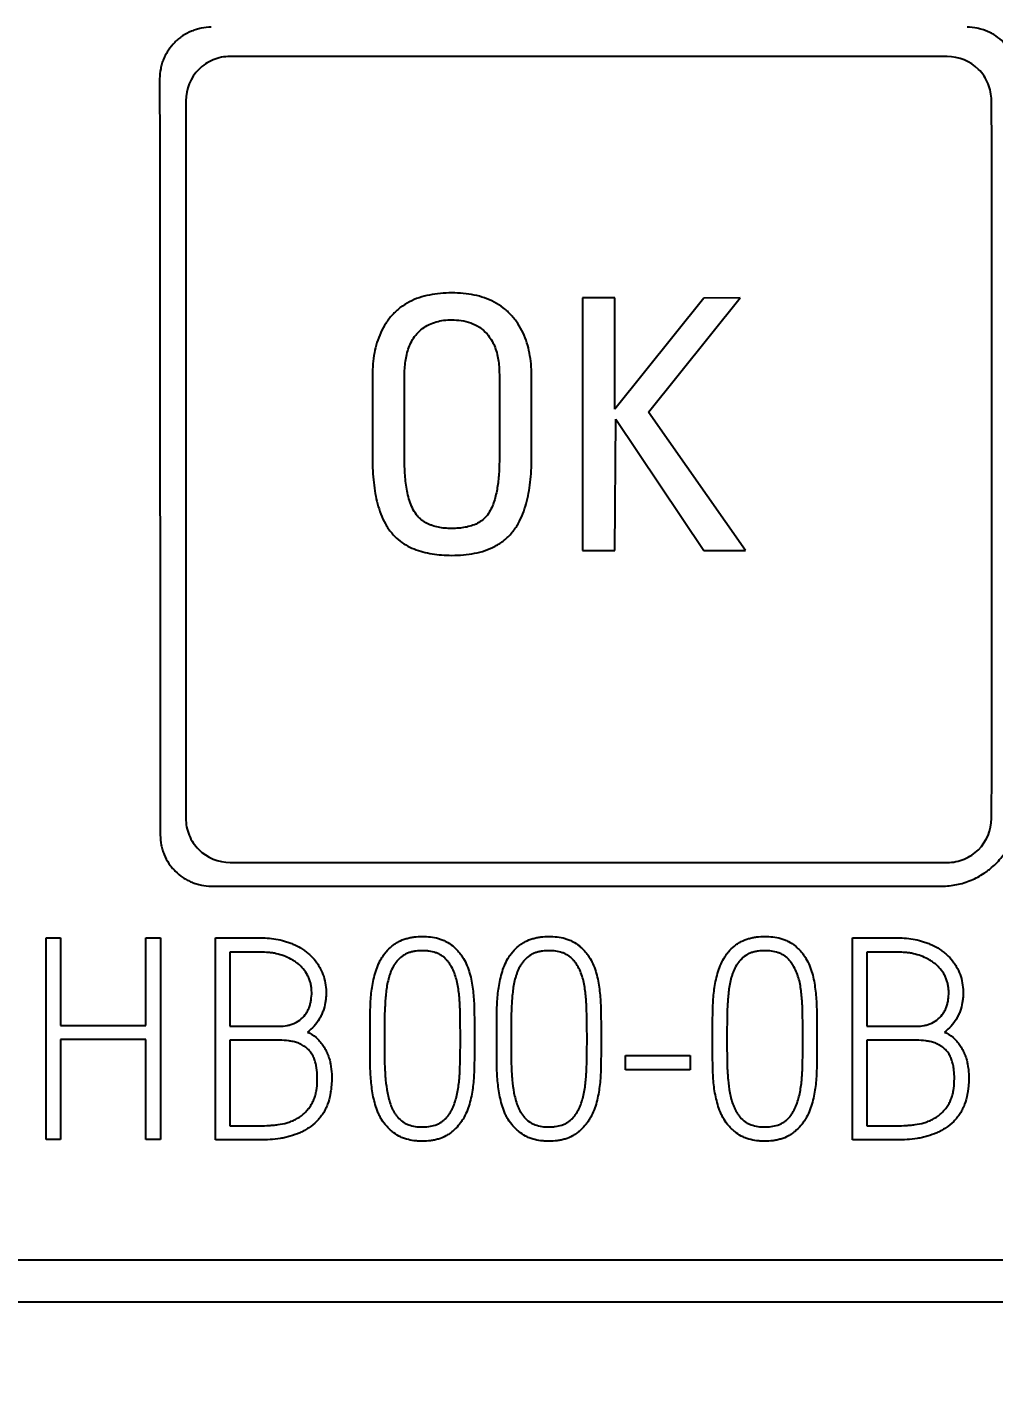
# Model space of a CAD drawing. Extents: x 0 to 420, y 0 to 297.
# Drawn here: x 152.61 to 160.26, y 168.32 to 179.07 of the extents above; entities that cross this region are included whole.
import ezdxf

# ---------------------------------------------------------------- set-up
doc = ezdxf.new("R2010")
doc.units = 0
doc.header["$LTSCALE"] = 23.1
for name, color, linetype in [('10000_FRONT', 7, 'CONTINUOUS'), ('10100_DIM_FRONT', 7, 'CONTINUOUS'), ('10500_FRONT_LABELING', 7, 'CONTINUOUS')]:
    doc.layers.add(name, color=color, linetype=linetype)
doc.styles.get("Standard").update_dxf_attribs({"font": 'txt', "width": 0.8})
doc.dimstyles.new('DIMSTYLE_1', dxfattribs={"dimtxt": 3.5, "dimasz": 3.5, "dimexe": 0.18, "dimexo": 0.0625, "dimgap": 0.09, "dimtad": 1, "dimtxsty": 'STANDARD', "dimcen": 0.09, "dimazin": 3, "dimtp": 0.05, "dimtm": 0.05, "dimtfac": 1, "dimtofl": 0, "dimtmove": 0, "dimatfit": 3, "dimtolj": 1})

# ---------------------------------------------------------------- blocks, each defined once
blk = doc.blocks.new('*D0')
at = {"layer": '10100_DIM_FRONT', "linetype": 'CONTINUOUS'}
for p, q in [((92.606992, 191.467691), (92.606992, 134.051649)), ((164.106992, 151.955098), (164.106992, 134.051649)), ((92.606992, 136.051649), (128.356992, 136.051649)), ((164.106992, 136.051649), (128.356992, 136.051649))]:
    blk.add_line(p, q, dxfattribs=at)
for points in [[(96.106992, 136.551649), (92.606992, 136.051649), (96.106992, 135.551649)], [(160.606992, 135.551649), (164.106992, 136.051649), (160.606992, 136.551649)]]:
    blk.add_solid(points, dxfattribs=at)
at = {"layer": '10100_DIM_FRONT', "linetype": 'CONTINUOUS', "width": 0.660714}
blk.add_text('71,5', height=3.5, dxfattribs=at).set_placement((124.913176, 136.926649))

msp = doc.modelspace()

# ---------------------------------------------------------------- linework, layer by layer
at = {"layer": '10000_FRONT', "color": 7, "linetype": 'CONTINUOUS'}
for p, q in [((159.89, 178.836), (154.215, 178.836)), ((160.242, 178.101), (160.24, 178.488)), ((160.24, 172.81), (160.242, 173.195)), ((154.215, 172.462), (159.89, 172.462)), ((154.067, 172.275), (159.847, 172.275)), ((134.907, 169.321), (164.107, 169.321)), ((99.307, 168.988), (164.107, 168.988))]:
    msp.add_line(p, q, dxfattribs=at)
for points, knots in [([(154.067, 179.068), (154.04, 179.068), (154.013, 179.065), (153.974, 179.057), (153.961, 179.054), (153.936, 179.046), (153.923, 179.041), (153.886, 179.026), (153.862, 179.013), (153.829, 178.991), (153.818, 178.983), (153.797, 178.966), (153.787, 178.957), (153.759, 178.929), (153.742, 178.908), (153.72, 178.875), (153.713, 178.863), (153.7, 178.84), (153.695, 178.828), (153.684, 178.803), (153.68, 178.791), (153.672, 178.765), (153.669, 178.752), (153.661, 178.712), (153.658, 178.686), (153.658, 178.659)], [0, 0, 0, 0, 0.125, 0.125, 0.1875, 0.1875, 0.25, 0.25, 0.375, 0.375, 0.4375, 0.4375, 0.5, 0.5, 0.625, 0.625, 0.6875, 0.6875, 0.75, 0.75, 0.8125, 0.8125, 0.875, 0.875, 1, 1, 1, 1]), ([(160.456, 178.659), (160.456, 178.686), (160.453, 178.712), (160.445, 178.751), (160.442, 178.764), (160.434, 178.79), (160.429, 178.803), (160.414, 178.84), (160.402, 178.863), (160.379, 178.897), (160.372, 178.908), (160.355, 178.928), (160.346, 178.938), (160.317, 178.967), (160.297, 178.984), (160.263, 179.006), (160.252, 179.013), (160.228, 179.026), (160.216, 179.031), (160.191, 179.041), (160.179, 179.046), (160.153, 179.054), (160.14, 179.057), (160.101, 179.065), (160.074, 179.068), (160.047, 179.068)], [0, 0, 0, 0, 0.125, 0.125, 0.1875, 0.1875, 0.25, 0.25, 0.375, 0.375, 0.4375, 0.4375, 0.5, 0.5, 0.625, 0.625, 0.6875, 0.6875, 0.75, 0.75, 0.8125, 0.8125, 0.875, 0.875, 1, 1, 1, 1]), ([(154.215, 178.836), (154.169, 178.836), (154.123, 178.827), (154.039, 178.792), (154, 178.766), (153.903, 178.669), (153.865, 178.578), (153.865, 178.486)], [0, 0, 0, 0, 0.25, 0.25, 0.5, 0.5, 1, 1, 1, 1]), ([(160.24, 178.488), (160.24, 178.534), (160.231, 178.579), (160.196, 178.663), (160.17, 178.702), (160.073, 178.798), (159.982, 178.836), (159.89, 178.836)], [0, 0, 0, 0, 0.25, 0.25, 0.5, 0.5, 1, 1, 1, 1]), ([(153.865, 172.812), (153.865, 172.766), (153.874, 172.72), (153.909, 172.635), (153.935, 172.597), (154.032, 172.5), (154.123, 172.462), (154.215, 172.462)], [0, 0, 0, 0, 0.25, 0.25, 0.5, 0.5, 1, 1, 1, 1]), ([(159.847, 172.275), (159.887, 172.275), (159.926, 172.279), (159.984, 172.291), (160.003, 172.295), (160.041, 172.307), (160.06, 172.314), (160.115, 172.336), (160.149, 172.355), (160.19, 172.382), (160.199, 172.388), (160.214, 172.4), (160.222, 172.406), (160.245, 172.425), (160.26, 172.438), (160.302, 172.48), (160.327, 172.51), (160.354, 172.551), (160.36, 172.56), (160.37, 172.577), (160.385, 172.603), (160.397, 172.629), (160.412, 172.665), (160.419, 172.684), (160.428, 172.712), (160.43, 172.722), (160.435, 172.741), (160.437, 172.751), (160.447, 172.799), (160.451, 172.839), (160.451, 172.879)], [0, 0, 0, 0, 0.125, 0.125, 0.1875, 0.1875, 0.25, 0.25, 0.375, 0.375, 0.40625, 0.40625, 0.4375, 0.4375, 0.5, 0.5, 0.625, 0.625, 0.65625, 0.65625, 0.6875, 0.75, 0.75, 0.8125, 0.8125, 0.84375, 0.84375, 0.875, 0.875, 1, 1, 1, 1]), ([(159.89, 172.462), (159.936, 172.462), (159.982, 172.471), (160.066, 172.506), (160.105, 172.531), (160.202, 172.628), (160.24, 172.718), (160.24, 172.81)], [0, 0, 0, 0, 0.25, 0.25, 0.5, 0.5, 1, 1, 1, 1]), ([(153.663, 172.679), (153.663, 172.652), (153.666, 172.626), (153.674, 172.587), (153.677, 172.574), (153.685, 172.549), (153.689, 172.537), (153.704, 172.5), (153.717, 172.477), (153.738, 172.444), (153.746, 172.433), (153.763, 172.413), (153.772, 172.403), (153.8, 172.375), (153.82, 172.358), (153.853, 172.336), (153.865, 172.329), (153.888, 172.317), (153.9, 172.311), (153.924, 172.301), (153.937, 172.296), (153.962, 172.289), (153.975, 172.286), (154.014, 172.278), (154.04, 172.275), (154.067, 172.275)], [0, 0, 0, 0, 0.125, 0.125, 0.1875, 0.1875, 0.25, 0.25, 0.375, 0.375, 0.4375, 0.4375, 0.5, 0.5, 0.625, 0.625, 0.6875, 0.6875, 0.75, 0.75, 0.8125, 0.8125, 0.875, 0.875, 1, 1, 1, 1])]:
    msp.add_open_spline(points, degree=3, knots=knots, dxfattribs=at)
for points in [[(153.658, 178.659), (153.66, 176.665), (153.661, 174.671), (153.663, 172.679)], [(153.865, 178.486), (153.865, 176.594), (153.865, 174.703), (153.865, 172.812)], [(160.242, 173.195), (160.242, 174.83), (160.243, 176.465), (160.242, 178.101)]]:
    msp.add_open_spline(points, degree=3, dxfattribs=at)
at = {"layer": '10500_FRONT_LABELING', "color": 7, "linetype": 'CONTINUOUS'}
for p, q in [((157.005, 176.927), (157.005, 174.93)), ((157.259, 176.927), (157.005, 176.927)), ((157.259, 176.046), (157.259, 176.927)), ((157.964, 176.925), (157.259, 176.046)), ((157.527, 176.024), (158.252, 176.927)), ((158.252, 176.927), (157.964, 176.925)), ((155.342, 176.314), (155.342, 175.659)), ((155.596, 175.648), (155.596, 176.322)), ((156.346, 176.322), (156.346, 175.648)), ((156.601, 175.659), (156.601, 176.314)), ((158.294, 174.93), (157.527, 176.024)), ((157.259, 174.93), (157.267, 175.969)), ((157.267, 175.969), (157.964, 174.93)), ((157.005, 174.93), (157.259, 174.93)), ((157.964, 174.93), (158.294, 174.93)), ((152.761, 170.271), (152.761, 171.866)), ((152.761, 171.866), (152.873, 171.866)), ((152.873, 171.866), (152.873, 171.174)), ((153.55, 171.174), (153.55, 171.866)), ((153.55, 171.866), (153.664, 171.866)), ((153.664, 171.866), (153.664, 170.271)), ((154.099, 170.269), (154.099, 171.866)), ((154.099, 171.866), (154.458, 171.866)), ((159.14, 170.269), (159.14, 171.866)), ((159.14, 171.866), (159.498, 171.866)), ((154.213, 171.753), (154.213, 171.167)), ((154.458, 171.753), (154.213, 171.753)), ((159.254, 171.753), (159.254, 171.167)), ((159.498, 171.753), (159.254, 171.753)), ((152.873, 171.174), (153.55, 171.174)), ((154.213, 171.167), (154.605, 171.167)), ((155.323, 171.054), (155.323, 171.079)), ((155.437, 171.079), (155.437, 171.054)), ((156.038, 171.054), (156.038, 171.079)), ((156.15, 171.079), (156.15, 171.054)), ((156.325, 171.054), (156.325, 171.079)), ((156.439, 171.079), (156.439, 171.054)), ((157.04, 171.054), (157.04, 171.079)), ((157.152, 171.079), (157.152, 171.054)), ((158.032, 171.054), (158.032, 171.079)), ((158.147, 171.079), (158.147, 171.054)), ((158.747, 171.054), (158.747, 171.079)), ((158.859, 171.079), (158.859, 171.054)), ((159.254, 171.167), (159.646, 171.167)), ((152.873, 171.061), (152.873, 170.271)), ((153.55, 171.061), (152.873, 171.061)), ((153.55, 170.271), (153.55, 171.061)), ((154.213, 171.056), (154.213, 170.38)), ((154.605, 171.056), (154.213, 171.056)), ((159.254, 171.056), (159.254, 170.38)), ((159.646, 171.056), (159.254, 171.056)), ((157.344, 170.823), (157.344, 170.937)), ((157.344, 170.937), (157.855, 170.937)), ((157.855, 170.937), (157.855, 170.823)), ((157.855, 170.823), (157.344, 170.823)), ((154.213, 170.38), (154.451, 170.38)), ((159.254, 170.38), (159.492, 170.38)), ((152.873, 170.271), (152.761, 170.271)), ((153.664, 170.271), (153.55, 170.271)), ((154.451, 170.269), (154.099, 170.269)), ((159.492, 170.269), (159.14, 170.269))]:
    msp.add_line(p, q, dxfattribs=at)
for points, knots in [([(155.97, 176.966), (155.939, 176.966), (155.878, 176.963), (155.793, 176.951), (155.711, 176.93), (155.633, 176.897), (155.561, 176.852), (155.519, 176.813), (155.5, 176.792)], [0, 0, 0, 0, 0.166667, 0.333334, 0.5, 0.666667, 0.833333, 1, 1, 1, 1]), ([(156.439, 176.791), (156.42, 176.812), (156.379, 176.85), (156.307, 176.896), (156.229, 176.929), (156.147, 176.951), (156.061, 176.963), (156.001, 176.966), (155.97, 176.966)], [0, 0, 0, 0, 0.166667, 0.333333, 0.5, 0.666667, 0.833334, 1, 1, 1, 1]), ([(155.691, 175.212), (155.678, 175.229), (155.656, 175.265), (155.634, 175.324), (155.619, 175.384), (155.608, 175.446), (155.601, 175.508), (155.597, 175.574), (155.596, 175.623), (155.596, 175.648)], [0, 0, 0, 0, 0.142857, 0.285715, 0.428572, 0.571429, 0.714286, 0.857143, 1, 1, 1, 1]), ([(155.97, 175.104), (155.951, 175.104), (155.915, 175.105), (155.863, 175.112), (155.823, 175.123), (155.791, 175.135), (155.769, 175.145), (155.746, 175.159), (155.726, 175.174), (155.707, 175.192), (155.696, 175.205), (155.691, 175.212)], [0, 0, 0, 0, 0.166667, 0.333333, 0.5, 0.583334, 0.666667, 0.75, 0.833334, 0.916667, 1, 1, 1, 1]), ([(154.458, 171.866), (154.504, 171.866), (154.55, 171.863), (154.618, 171.849), (154.64, 171.843), (154.674, 171.832), (154.685, 171.828), (154.706, 171.82), (154.717, 171.815), (154.749, 171.8), (154.779, 171.784), (154.808, 171.764), (154.826, 171.749), (154.835, 171.742), (154.861, 171.719), (154.877, 171.702), (154.898, 171.674), (154.905, 171.665), (154.918, 171.645), (154.924, 171.635), (154.94, 171.604), (154.949, 171.583), (154.963, 171.539), (154.968, 171.516), (154.974, 171.469), (154.976, 171.446), (154.975, 171.411), (154.974, 171.4), (154.972, 171.376), (154.971, 171.365), (154.965, 171.331), (154.959, 171.308), (154.947, 171.276), (154.943, 171.265), (154.933, 171.244), (154.927, 171.233), (154.909, 171.204), (154.895, 171.185), (154.864, 171.151), (154.846, 171.135), (154.827, 171.121)], [0, 0, 0, 0, 0.125, 0.125, 0.1875, 0.1875, 0.21875, 0.21875, 0.25, 0.25, 0.3125, 0.34375, 0.34375, 0.375, 0.375, 0.4375, 0.4375, 0.46875, 0.46875, 0.5, 0.5, 0.5625, 0.5625, 0.625, 0.625, 0.6875, 0.6875, 0.71875, 0.71875, 0.75, 0.75, 0.8125, 0.8125, 0.84375, 0.84375, 0.875, 0.875, 0.9375, 0.9375, 1, 1, 1, 1]), ([(155.323, 171.079), (155.323, 171.121), (155.323, 171.163), (155.324, 171.248), (155.324, 171.29), (155.328, 171.375), (155.331, 171.417), (155.34, 171.48), (155.343, 171.501), (155.352, 171.542), (155.357, 171.563), (155.369, 171.605), (155.376, 171.625), (155.392, 171.665), (155.401, 171.684), (155.418, 171.712), (155.424, 171.721), (155.436, 171.739), (155.443, 171.747), (155.464, 171.772), (155.479, 171.787), (155.504, 171.807), (155.513, 171.814), (155.531, 171.826), (155.54, 171.831), (155.568, 171.846), (155.588, 171.854), (155.619, 171.863), (155.63, 171.866), (155.651, 171.87), (155.662, 171.872), (155.693, 171.876), (155.715, 171.878), (155.758, 171.878), (155.78, 171.876), (155.822, 171.871), (155.843, 171.867), (155.874, 171.858), (155.884, 171.854), (155.904, 171.846), (155.914, 171.842), (155.943, 171.827), (155.961, 171.815), (155.986, 171.795), (155.994, 171.787), (156.01, 171.772), (156.017, 171.765), (156.031, 171.748), (156.037, 171.74), (156.05, 171.722), (156.056, 171.713), (156.073, 171.685), (156.082, 171.666), (156.098, 171.627), (156.105, 171.606), (156.117, 171.565), (156.122, 171.544), (156.13, 171.502), (156.133, 171.481), (156.141, 171.418), (156.145, 171.376), (156.148, 171.291), (156.148, 171.249), (156.149, 171.164), (156.15, 171.121), (156.15, 171.079)], [0, 0, 0, 0, 0.0625, 0.0625, 0.125, 0.125, 0.1875, 0.1875, 0.21875, 0.21875, 0.25, 0.25, 0.28125, 0.28125, 0.3125, 0.3125, 0.328125, 0.328125, 0.34375, 0.34375, 0.375, 0.375, 0.390625, 0.390625, 0.40625, 0.40625, 0.4375, 0.4375, 0.453125, 0.453125, 0.46875, 0.46875, 0.5, 0.5, 0.53125, 0.53125, 0.5625, 0.5625, 0.578125, 0.578125, 0.59375, 0.59375, 0.625, 0.625, 0.640625, 0.640625, 0.65625, 0.65625, 0.671875, 0.671875, 0.6875, 0.6875, 0.71875, 0.71875, 0.75, 0.75, 0.78125, 0.78125, 0.8125, 0.8125, 0.875, 0.875, 0.9375, 0.9375, 1, 1, 1, 1]), ([(156.325, 171.079), (156.325, 171.121), (156.325, 171.163), (156.326, 171.248), (156.326, 171.29), (156.33, 171.375), (156.333, 171.417), (156.342, 171.48), (156.345, 171.501), (156.354, 171.542), (156.359, 171.563), (156.371, 171.605), (156.378, 171.625), (156.394, 171.665), (156.403, 171.684), (156.42, 171.712), (156.426, 171.721), (156.438, 171.739), (156.445, 171.747), (156.466, 171.772), (156.481, 171.787), (156.506, 171.807), (156.515, 171.814), (156.533, 171.826), (156.542, 171.831), (156.57, 171.846), (156.59, 171.854), (156.621, 171.863), (156.632, 171.866), (156.653, 171.87), (156.663, 171.872), (156.695, 171.876), (156.717, 171.878), (156.76, 171.878), (156.781, 171.876), (156.824, 171.871), (156.845, 171.867), (156.876, 171.858), (156.886, 171.854), (156.906, 171.846), (156.916, 171.842), (156.945, 171.827), (156.963, 171.815), (156.988, 171.795), (156.996, 171.787), (157.011, 171.772), (157.019, 171.765), (157.033, 171.748), (157.039, 171.74), (157.052, 171.722), (157.058, 171.713), (157.075, 171.685), (157.084, 171.666), (157.1, 171.627), (157.107, 171.606), (157.119, 171.565), (157.124, 171.544), (157.132, 171.502), (157.135, 171.481), (157.143, 171.418), (157.146, 171.376), (157.15, 171.291), (157.15, 171.249), (157.151, 171.164), (157.152, 171.121), (157.152, 171.079)], [0, 0, 0, 0, 0.0625, 0.0625, 0.125, 0.125, 0.1875, 0.1875, 0.21875, 0.21875, 0.25, 0.25, 0.28125, 0.28125, 0.3125, 0.3125, 0.328125, 0.328125, 0.34375, 0.34375, 0.375, 0.375, 0.390625, 0.390625, 0.40625, 0.40625, 0.4375, 0.4375, 0.453125, 0.453125, 0.46875, 0.46875, 0.5, 0.5, 0.53125, 0.53125, 0.5625, 0.5625, 0.578125, 0.578125, 0.59375, 0.59375, 0.625, 0.625, 0.640625, 0.640625, 0.65625, 0.65625, 0.671875, 0.671875, 0.6875, 0.6875, 0.71875, 0.71875, 0.75, 0.75, 0.78125, 0.78125, 0.8125, 0.8125, 0.875, 0.875, 0.9375, 0.9375, 1, 1, 1, 1]), ([(158.032, 171.079), (158.032, 171.121), (158.033, 171.163), (158.034, 171.248), (158.034, 171.29), (158.038, 171.375), (158.041, 171.417), (158.05, 171.48), (158.053, 171.501), (158.062, 171.542), (158.067, 171.563), (158.079, 171.605), (158.086, 171.625), (158.102, 171.665), (158.111, 171.684), (158.128, 171.712), (158.134, 171.721), (158.146, 171.739), (158.153, 171.747), (158.173, 171.772), (158.189, 171.787), (158.214, 171.807), (158.222, 171.814), (158.24, 171.826), (158.25, 171.831), (158.278, 171.846), (158.298, 171.854), (158.329, 171.863), (158.34, 171.866), (158.361, 171.87), (158.371, 171.872), (158.403, 171.876), (158.425, 171.878), (158.468, 171.878), (158.489, 171.876), (158.532, 171.871), (158.553, 171.867), (158.584, 171.858), (158.594, 171.854), (158.614, 171.846), (158.624, 171.842), (158.653, 171.827), (158.671, 171.815), (158.696, 171.795), (158.704, 171.787), (158.719, 171.772), (158.727, 171.765), (158.741, 171.748), (158.747, 171.74), (158.76, 171.722), (158.766, 171.713), (158.782, 171.685), (158.792, 171.666), (158.808, 171.627), (158.815, 171.606), (158.827, 171.565), (158.832, 171.544), (158.84, 171.502), (158.843, 171.481), (158.851, 171.418), (158.854, 171.376), (158.858, 171.291), (158.858, 171.249), (158.859, 171.164), (158.859, 171.121), (158.859, 171.079)], [0, 0, 0, 0, 0.0625, 0.0625, 0.125, 0.125, 0.1875, 0.1875, 0.21875, 0.21875, 0.25, 0.25, 0.28125, 0.28125, 0.3125, 0.3125, 0.328125, 0.328125, 0.34375, 0.34375, 0.375, 0.375, 0.390625, 0.390625, 0.40625, 0.40625, 0.4375, 0.4375, 0.453125, 0.453125, 0.46875, 0.46875, 0.5, 0.5, 0.53125, 0.53125, 0.5625, 0.5625, 0.578125, 0.578125, 0.59375, 0.59375, 0.625, 0.625, 0.640625, 0.640625, 0.65625, 0.65625, 0.671875, 0.671875, 0.6875, 0.6875, 0.71875, 0.71875, 0.75, 0.75, 0.78125, 0.78125, 0.8125, 0.8125, 0.875, 0.875, 0.9375, 0.9375, 1, 1, 1, 1]), ([(159.498, 171.866), (159.545, 171.866), (159.591, 171.863), (159.659, 171.849), (159.681, 171.843), (159.714, 171.832), (159.725, 171.828), (159.747, 171.82), (159.758, 171.815), (159.789, 171.8), (159.82, 171.784), (159.848, 171.764), (159.867, 171.749), (159.876, 171.742), (159.902, 171.719), (159.918, 171.702), (159.939, 171.674), (159.946, 171.665), (159.959, 171.645), (159.965, 171.635), (159.981, 171.604), (159.99, 171.583), (160.004, 171.539), (160.009, 171.516), (160.015, 171.469), (160.016, 171.446), (160.016, 171.411), (160.015, 171.4), (160.013, 171.376), (160.011, 171.365), (160.006, 171.331), (160, 171.308), (159.988, 171.276), (159.984, 171.265), (159.973, 171.244), (159.968, 171.233), (159.95, 171.204), (159.936, 171.185), (159.905, 171.151), (159.887, 171.135), (159.868, 171.121)], [0, 0, 0, 0, 0.125, 0.125, 0.1875, 0.1875, 0.21875, 0.21875, 0.25, 0.25, 0.3125, 0.34375, 0.34375, 0.375, 0.375, 0.4375, 0.4375, 0.46875, 0.46875, 0.5, 0.5, 0.5625, 0.5625, 0.625, 0.625, 0.6875, 0.6875, 0.71875, 0.71875, 0.75, 0.75, 0.8125, 0.8125, 0.84375, 0.84375, 0.875, 0.875, 0.9375, 0.9375, 1, 1, 1, 1]), ([(154.605, 171.167), (154.626, 171.167), (154.647, 171.169), (154.677, 171.175), (154.687, 171.177), (154.707, 171.183), (154.717, 171.187), (154.745, 171.2), (154.763, 171.211), (154.794, 171.239), (154.808, 171.254), (154.825, 171.281), (154.83, 171.29), (154.839, 171.309), (154.842, 171.318), (154.849, 171.338), (154.852, 171.348), (154.856, 171.368), (154.857, 171.379), (154.861, 171.409), (154.862, 171.43), (154.86, 171.461), (154.859, 171.472), (154.856, 171.492), (154.854, 171.502), (154.848, 171.522), (154.845, 171.532), (154.838, 171.551), (154.833, 171.561), (154.819, 171.588), (154.807, 171.605), (154.787, 171.629), (154.78, 171.637), (154.765, 171.651), (154.749, 171.665), (154.733, 171.677), (154.715, 171.688), (154.706, 171.693), (154.679, 171.708), (154.66, 171.716), (154.621, 171.73), (154.601, 171.736), (154.571, 171.743), (154.561, 171.745), (154.54, 171.748), (154.53, 171.749), (154.499, 171.752), (154.478, 171.753), (154.458, 171.753)], [0, 0, 0, 0, 0.0625, 0.0625, 0.09375, 0.09375, 0.125, 0.125, 0.1875, 0.1875, 0.25, 0.25, 0.28125, 0.28125, 0.3125, 0.3125, 0.34375, 0.34375, 0.375, 0.375, 0.4375, 0.4375, 0.46875, 0.46875, 0.5, 0.5, 0.53125, 0.53125, 0.5625, 0.5625, 0.625, 0.625, 0.65625, 0.65625, 0.6875, 0.71875, 0.71875, 0.75, 0.75, 0.8125, 0.8125, 0.875, 0.875, 0.90625, 0.90625, 0.9375, 0.9375, 1, 1, 1, 1]), ([(156.038, 171.079), (156.038, 171.114), (156.037, 171.149), (156.037, 171.219), (156.036, 171.254), (156.035, 171.307), (156.034, 171.324), (156.032, 171.359), (156.031, 171.377), (156.028, 171.412), (156.026, 171.429), (156.022, 171.464), (156.019, 171.482), (156.012, 171.516), (156.008, 171.534), (155.998, 171.568), (155.992, 171.584), (155.979, 171.617), (155.97, 171.633), (155.957, 171.655), (155.952, 171.663), (155.941, 171.677), (155.936, 171.684), (155.924, 171.697), (155.918, 171.704), (155.904, 171.715), (155.897, 171.721), (155.882, 171.73), (155.875, 171.735), (155.858, 171.742), (155.85, 171.746), (155.825, 171.754), (155.808, 171.758), (155.782, 171.762), (155.773, 171.763), (155.755, 171.764), (155.746, 171.764), (155.72, 171.764), (155.702, 171.763), (155.676, 171.76), (155.667, 171.758), (155.65, 171.754), (155.641, 171.752), (155.625, 171.746), (155.616, 171.743), (155.601, 171.735), (155.593, 171.731), (155.57, 171.716), (155.557, 171.704), (155.539, 171.685), (155.533, 171.678), (155.522, 171.664), (155.517, 171.657), (155.503, 171.634), (155.495, 171.618), (155.485, 171.594), (155.482, 171.585), (155.476, 171.569), (155.474, 171.56), (155.467, 171.535), (155.463, 171.517), (155.456, 171.483), (155.453, 171.466), (155.449, 171.431), (155.447, 171.413), (155.444, 171.378), (155.443, 171.361), (155.441, 171.325), (155.44, 171.308), (155.438, 171.255), (155.438, 171.22), (155.437, 171.149), (155.437, 171.114), (155.437, 171.079)], [0, 0, 0, 0, 0.0625, 0.0625, 0.125, 0.125, 0.15625, 0.15625, 0.1875, 0.1875, 0.21875, 0.21875, 0.25, 0.25, 0.28125, 0.28125, 0.3125, 0.3125, 0.34375, 0.34375, 0.359375, 0.359375, 0.375, 0.375, 0.390625, 0.390625, 0.40625, 0.40625, 0.421875, 0.421875, 0.4375, 0.4375, 0.46875, 0.46875, 0.484375, 0.484375, 0.5, 0.5, 0.53125, 0.53125, 0.546875, 0.546875, 0.5625, 0.5625, 0.578125, 0.578125, 0.59375, 0.59375, 0.625, 0.625, 0.640625, 0.640625, 0.65625, 0.65625, 0.6875, 0.6875, 0.703125, 0.703125, 0.71875, 0.71875, 0.75, 0.75, 0.78125, 0.78125, 0.8125, 0.8125, 0.84375, 0.84375, 0.875, 0.875, 0.9375, 0.9375, 1, 1, 1, 1]), ([(157.04, 171.079), (157.04, 171.114), (157.039, 171.149), (157.039, 171.219), (157.038, 171.254), (157.036, 171.307), (157.036, 171.324), (157.034, 171.359), (157.033, 171.377), (157.03, 171.412), (157.028, 171.429), (157.023, 171.464), (157.021, 171.482), (157.014, 171.516), (157.01, 171.534), (157, 171.568), (156.994, 171.584), (156.98, 171.617), (156.972, 171.633), (156.958, 171.655), (156.953, 171.663), (156.943, 171.677), (156.938, 171.684), (156.926, 171.697), (156.919, 171.704), (156.906, 171.715), (156.899, 171.721), (156.884, 171.73), (156.876, 171.735), (156.86, 171.742), (156.852, 171.746), (156.827, 171.754), (156.81, 171.758), (156.783, 171.762), (156.775, 171.763), (156.757, 171.764), (156.748, 171.764), (156.722, 171.764), (156.704, 171.763), (156.678, 171.76), (156.669, 171.758), (156.652, 171.754), (156.643, 171.752), (156.627, 171.746), (156.618, 171.743), (156.602, 171.735), (156.595, 171.731), (156.572, 171.716), (156.559, 171.704), (156.541, 171.685), (156.535, 171.678), (156.524, 171.664), (156.519, 171.657), (156.505, 171.634), (156.497, 171.618), (156.487, 171.594), (156.484, 171.585), (156.478, 171.569), (156.476, 171.56), (156.468, 171.535), (156.464, 171.517), (156.458, 171.483), (156.455, 171.466), (156.451, 171.431), (156.449, 171.413), (156.446, 171.378), (156.445, 171.361), (156.443, 171.325), (156.442, 171.308), (156.44, 171.255), (156.44, 171.22), (156.439, 171.149), (156.439, 171.114), (156.439, 171.079)], [0, 0, 0, 0, 0.0625, 0.0625, 0.125, 0.125, 0.15625, 0.15625, 0.1875, 0.1875, 0.21875, 0.21875, 0.25, 0.25, 0.28125, 0.28125, 0.3125, 0.3125, 0.34375, 0.34375, 0.359375, 0.359375, 0.375, 0.375, 0.390625, 0.390625, 0.40625, 0.40625, 0.421875, 0.421875, 0.4375, 0.4375, 0.46875, 0.46875, 0.484375, 0.484375, 0.5, 0.5, 0.53125, 0.53125, 0.546875, 0.546875, 0.5625, 0.5625, 0.578125, 0.578125, 0.59375, 0.59375, 0.625, 0.625, 0.640625, 0.640625, 0.65625, 0.65625, 0.6875, 0.6875, 0.703125, 0.703125, 0.71875, 0.71875, 0.75, 0.75, 0.78125, 0.78125, 0.8125, 0.8125, 0.84375, 0.84375, 0.875, 0.875, 0.9375, 0.9375, 1, 1, 1, 1]), ([(158.747, 171.079), (158.747, 171.114), (158.747, 171.149), (158.746, 171.219), (158.746, 171.254), (158.744, 171.307), (158.744, 171.324), (158.742, 171.359), (158.74, 171.377), (158.737, 171.412), (158.736, 171.429), (158.731, 171.464), (158.729, 171.482), (158.722, 171.516), (158.718, 171.534), (158.708, 171.568), (158.702, 171.584), (158.688, 171.617), (158.68, 171.633), (158.666, 171.655), (158.661, 171.663), (158.651, 171.677), (158.646, 171.684), (158.634, 171.697), (158.627, 171.704), (158.614, 171.715), (158.607, 171.721), (158.592, 171.73), (158.584, 171.735), (158.568, 171.742), (158.56, 171.746), (158.535, 171.754), (158.518, 171.758), (158.491, 171.762), (158.483, 171.763), (158.465, 171.764), (158.456, 171.764), (158.43, 171.764), (158.412, 171.763), (158.386, 171.76), (158.377, 171.758), (158.36, 171.754), (158.351, 171.752), (158.334, 171.746), (158.326, 171.743), (158.31, 171.735), (158.303, 171.731), (158.28, 171.716), (158.267, 171.704), (158.249, 171.685), (158.243, 171.678), (158.232, 171.664), (158.227, 171.657), (158.213, 171.634), (158.205, 171.618), (158.195, 171.594), (158.192, 171.585), (158.186, 171.569), (158.184, 171.56), (158.176, 171.535), (158.172, 171.517), (158.166, 171.483), (158.163, 171.466), (158.159, 171.431), (158.157, 171.413), (158.154, 171.378), (158.153, 171.361), (158.151, 171.325), (158.15, 171.308), (158.148, 171.255), (158.148, 171.22), (158.147, 171.149), (158.147, 171.114), (158.147, 171.079)], [0, 0, 0, 0, 0.0625, 0.0625, 0.125, 0.125, 0.15625, 0.15625, 0.1875, 0.1875, 0.21875, 0.21875, 0.25, 0.25, 0.28125, 0.28125, 0.3125, 0.3125, 0.34375, 0.34375, 0.359375, 0.359375, 0.375, 0.375, 0.390625, 0.390625, 0.40625, 0.40625, 0.421875, 0.421875, 0.4375, 0.4375, 0.46875, 0.46875, 0.484375, 0.484375, 0.5, 0.5, 0.53125, 0.53125, 0.546875, 0.546875, 0.5625, 0.5625, 0.578125, 0.578125, 0.59375, 0.59375, 0.625, 0.625, 0.640625, 0.640625, 0.65625, 0.65625, 0.6875, 0.6875, 0.703125, 0.703125, 0.71875, 0.71875, 0.75, 0.75, 0.78125, 0.78125, 0.8125, 0.8125, 0.84375, 0.84375, 0.875, 0.875, 0.9375, 0.9375, 1, 1, 1, 1]), ([(159.646, 171.167), (159.667, 171.167), (159.688, 171.169), (159.718, 171.175), (159.728, 171.177), (159.748, 171.183), (159.758, 171.187), (159.786, 171.2), (159.803, 171.211), (159.835, 171.239), (159.849, 171.254), (159.865, 171.281), (159.871, 171.29), (159.879, 171.309), (159.883, 171.318), (159.89, 171.338), (159.892, 171.348), (159.897, 171.368), (159.898, 171.379), (159.902, 171.409), (159.902, 171.43), (159.901, 171.461), (159.9, 171.472), (159.897, 171.492), (159.895, 171.502), (159.889, 171.522), (159.886, 171.532), (159.879, 171.551), (159.874, 171.561), (159.86, 171.588), (159.848, 171.605), (159.828, 171.629), (159.821, 171.637), (159.806, 171.651), (159.79, 171.665), (159.773, 171.677), (159.756, 171.688), (159.747, 171.693), (159.72, 171.708), (159.701, 171.716), (159.662, 171.73), (159.642, 171.736), (159.612, 171.743), (159.602, 171.745), (159.581, 171.748), (159.571, 171.749), (159.54, 171.752), (159.519, 171.753), (159.498, 171.753)], [0, 0, 0, 0, 0.0625, 0.0625, 0.09375, 0.09375, 0.125, 0.125, 0.1875, 0.1875, 0.25, 0.25, 0.28125, 0.28125, 0.3125, 0.3125, 0.34375, 0.34375, 0.375, 0.375, 0.4375, 0.4375, 0.46875, 0.46875, 0.5, 0.5, 0.53125, 0.53125, 0.5625, 0.5625, 0.625, 0.625, 0.65625, 0.65625, 0.6875, 0.71875, 0.71875, 0.75, 0.75, 0.8125, 0.8125, 0.875, 0.875, 0.90625, 0.90625, 0.9375, 0.9375, 1, 1, 1, 1]), ([(154.827, 171.121), (154.852, 171.11), (154.875, 171.095), (154.906, 171.069), (154.915, 171.059), (154.933, 171.039), (154.942, 171.029), (154.957, 171.006), (154.964, 170.995), (154.977, 170.971), (154.983, 170.958), (154.993, 170.933), (154.997, 170.921), (155.005, 170.895), (155.008, 170.882), (155.015, 170.842), (155.018, 170.815), (155.02, 170.775), (155.02, 170.762), (155.02, 170.735), (155.019, 170.721), (155.017, 170.694), (155.016, 170.681), (155.012, 170.654), (155.01, 170.641), (155.003, 170.601), (154.996, 170.575), (154.982, 170.537), (154.977, 170.525), (154.965, 170.501), (154.958, 170.489), (154.944, 170.466), (154.936, 170.455), (154.919, 170.434), (154.91, 170.424), (154.881, 170.395), (154.86, 170.379), (154.826, 170.356), (154.815, 170.35), (154.791, 170.336), (154.779, 170.33), (154.742, 170.314), (154.717, 170.305), (154.678, 170.293), (154.665, 170.29), (154.639, 170.284), (154.626, 170.282), (154.586, 170.276), (154.559, 170.273), (154.505, 170.269), (154.478, 170.269), (154.451, 170.269)], [0, 0, 0, 0, 0.0625, 0.0625, 0.09375, 0.09375, 0.125, 0.125, 0.15625, 0.15625, 0.1875, 0.1875, 0.21875, 0.21875, 0.25, 0.25, 0.3125, 0.3125, 0.34375, 0.34375, 0.375, 0.375, 0.40625, 0.40625, 0.4375, 0.4375, 0.5, 0.5, 0.53125, 0.53125, 0.5625, 0.5625, 0.59375, 0.59375, 0.625, 0.625, 0.6875, 0.6875, 0.71875, 0.71875, 0.75, 0.75, 0.8125, 0.8125, 0.84375, 0.84375, 0.875, 0.875, 0.9375, 0.9375, 1, 1, 1, 1]), ([(159.868, 171.121), (159.893, 171.11), (159.916, 171.095), (159.946, 171.069), (159.956, 171.059), (159.974, 171.039), (159.982, 171.029), (159.998, 171.006), (160.005, 170.995), (160.018, 170.971), (160.023, 170.958), (160.033, 170.933), (160.038, 170.921), (160.045, 170.895), (160.048, 170.882), (160.056, 170.842), (160.059, 170.815), (160.061, 170.775), (160.061, 170.762), (160.061, 170.735), (160.06, 170.721), (160.058, 170.694), (160.057, 170.681), (160.053, 170.654), (160.051, 170.641), (160.043, 170.601), (160.037, 170.575), (160.023, 170.537), (160.018, 170.525), (160.006, 170.501), (159.999, 170.489), (159.985, 170.466), (159.977, 170.455), (159.96, 170.434), (159.951, 170.424), (159.922, 170.395), (159.901, 170.379), (159.867, 170.356), (159.856, 170.35), (159.832, 170.336), (159.82, 170.33), (159.783, 170.314), (159.758, 170.305), (159.719, 170.293), (159.706, 170.29), (159.68, 170.284), (159.666, 170.282), (159.626, 170.276), (159.599, 170.273), (159.546, 170.269), (159.519, 170.269), (159.492, 170.269)], [0, 0, 0, 0, 0.0625, 0.0625, 0.09375, 0.09375, 0.125, 0.125, 0.15625, 0.15625, 0.1875, 0.1875, 0.21875, 0.21875, 0.25, 0.25, 0.3125, 0.3125, 0.34375, 0.34375, 0.375, 0.375, 0.40625, 0.40625, 0.4375, 0.4375, 0.5, 0.5, 0.53125, 0.53125, 0.5625, 0.5625, 0.59375, 0.59375, 0.625, 0.625, 0.6875, 0.6875, 0.71875, 0.71875, 0.75, 0.75, 0.8125, 0.8125, 0.84375, 0.84375, 0.875, 0.875, 0.9375, 0.9375, 1, 1, 1, 1]), ([(154.451, 170.38), (154.475, 170.38), (154.499, 170.381), (154.535, 170.383), (154.547, 170.384), (154.571, 170.386), (154.583, 170.388), (154.618, 170.393), (154.642, 170.397), (154.676, 170.407), (154.688, 170.411), (154.711, 170.42), (154.722, 170.425), (154.755, 170.442), (154.775, 170.455), (154.803, 170.479), (154.812, 170.488), (154.828, 170.506), (154.836, 170.515), (154.85, 170.535), (154.857, 170.545), (154.869, 170.567), (154.874, 170.578), (154.884, 170.6), (154.887, 170.612), (154.894, 170.635), (154.896, 170.647), (154.903, 170.684), (154.905, 170.708), (154.906, 170.756), (154.906, 170.781), (154.903, 170.817), (154.901, 170.829), (154.897, 170.854), (154.894, 170.866), (154.888, 170.889), (154.884, 170.901), (154.875, 170.924), (154.869, 170.935), (154.857, 170.956), (154.85, 170.966), (154.838, 170.98), (154.833, 170.984), (154.824, 170.993), (154.82, 170.997), (154.805, 171.008), (154.795, 171.014), (154.779, 171.023), (154.773, 171.026), (154.762, 171.031), (154.745, 171.038), (154.727, 171.043), (154.703, 171.048), (154.691, 171.05), (154.655, 171.055), (154.63, 171.056), (154.605, 171.056)], [0, 0, 0, 0, 0.0625, 0.0625, 0.09375, 0.09375, 0.125, 0.125, 0.1875, 0.1875, 0.21875, 0.21875, 0.25, 0.25, 0.3125, 0.3125, 0.34375, 0.34375, 0.375, 0.375, 0.40625, 0.40625, 0.4375, 0.4375, 0.46875, 0.46875, 0.5, 0.5, 0.5625, 0.5625, 0.625, 0.625, 0.65625, 0.65625, 0.6875, 0.6875, 0.71875, 0.71875, 0.75, 0.75, 0.78125, 0.78125, 0.796875, 0.796875, 0.8125, 0.8125, 0.84375, 0.84375, 0.859375, 0.859375, 0.875, 0.90625, 0.90625, 0.9375, 0.9375, 1, 1, 1, 1]), ([(156.15, 171.054), (156.15, 171.012), (156.149, 170.97), (156.148, 170.886), (156.148, 170.843), (156.144, 170.759), (156.141, 170.718), (156.132, 170.655), (156.129, 170.634), (156.12, 170.593), (156.115, 170.572), (156.103, 170.531), (156.096, 170.511), (156.079, 170.471), (156.07, 170.452), (156.053, 170.424), (156.047, 170.415), (156.035, 170.398), (156.028, 170.389), (156.008, 170.365), (155.993, 170.35), (155.968, 170.329), (155.959, 170.323), (155.942, 170.31), (155.932, 170.305), (155.904, 170.289), (155.885, 170.281), (155.854, 170.272), (155.844, 170.269), (155.822, 170.265), (155.812, 170.263), (155.78, 170.259), (155.759, 170.258), (155.727, 170.258), (155.716, 170.258), (155.695, 170.259), (155.684, 170.26), (155.652, 170.264), (155.631, 170.269), (155.6, 170.278), (155.59, 170.281), (155.57, 170.289), (155.56, 170.294), (155.532, 170.309), (155.515, 170.321), (155.49, 170.341), (155.482, 170.349), (155.466, 170.364), (155.459, 170.371), (155.438, 170.395), (155.425, 170.412), (155.408, 170.44), (155.403, 170.449), (155.393, 170.468), (155.389, 170.478), (155.377, 170.508), (155.37, 170.528), (155.358, 170.568), (155.353, 170.589), (155.344, 170.631), (155.341, 170.652), (155.332, 170.715), (155.328, 170.757), (155.324, 170.842), (155.324, 170.885), (155.323, 170.969), (155.323, 171.012), (155.323, 171.054)], [0, 0, 0, 0, 0.0625, 0.0625, 0.125, 0.125, 0.1875, 0.1875, 0.21875, 0.21875, 0.25, 0.25, 0.28125, 0.28125, 0.3125, 0.3125, 0.328125, 0.328125, 0.34375, 0.34375, 0.375, 0.375, 0.390625, 0.390625, 0.40625, 0.40625, 0.4375, 0.4375, 0.453125, 0.453125, 0.46875, 0.46875, 0.5, 0.5, 0.515625, 0.515625, 0.53125, 0.53125, 0.5625, 0.5625, 0.578125, 0.578125, 0.59375, 0.59375, 0.625, 0.625, 0.640625, 0.640625, 0.65625, 0.65625, 0.6875, 0.6875, 0.703125, 0.703125, 0.71875, 0.71875, 0.75, 0.75, 0.78125, 0.78125, 0.8125, 0.8125, 0.875, 0.875, 0.9375, 0.9375, 1, 1, 1, 1]), ([(155.437, 171.054), (155.437, 171.02), (155.437, 170.985), (155.438, 170.916), (155.438, 170.881), (155.44, 170.829), (155.441, 170.812), (155.443, 170.778), (155.444, 170.76), (155.449, 170.709), (155.454, 170.675), (155.464, 170.624), (155.467, 170.607), (155.477, 170.573), (155.482, 170.556), (155.491, 170.531), (155.495, 170.523), (155.502, 170.507), (155.506, 170.499), (155.515, 170.484), (155.52, 170.476), (155.53, 170.462), (155.536, 170.454), (155.554, 170.434), (155.567, 170.422), (155.589, 170.407), (155.596, 170.402), (155.612, 170.394), (155.62, 170.391), (155.646, 170.382), (155.663, 170.377), (155.698, 170.372), (155.716, 170.371), (155.743, 170.371), (155.752, 170.371), (155.769, 170.372), (155.778, 170.373), (155.805, 170.376), (155.822, 170.38), (155.847, 170.389), (155.856, 170.392), (155.872, 170.4), (155.88, 170.404), (155.894, 170.414), (155.901, 170.419), (155.915, 170.431), (155.921, 170.437), (155.933, 170.45), (155.939, 170.457), (155.949, 170.472), (155.954, 170.479), (155.964, 170.494), (155.968, 170.502), (155.976, 170.518), (155.98, 170.526), (155.99, 170.55), (155.995, 170.567), (156.005, 170.601), (156.01, 170.618), (156.02, 170.67), (156.025, 170.705), (156.03, 170.757), (156.031, 170.774), (156.034, 170.809), (156.034, 170.827), (156.036, 170.879), (156.037, 170.914), (156.037, 170.984), (156.038, 171.019), (156.038, 171.054)], [0, 0, 0, 0, 0.0625, 0.0625, 0.125, 0.125, 0.15625, 0.15625, 0.1875, 0.1875, 0.25, 0.25, 0.28125, 0.28125, 0.3125, 0.3125, 0.328125, 0.328125, 0.34375, 0.34375, 0.359375, 0.359375, 0.375, 0.375, 0.40625, 0.40625, 0.421875, 0.421875, 0.4375, 0.4375, 0.46875, 0.46875, 0.5, 0.5, 0.515625, 0.515625, 0.53125, 0.53125, 0.5625, 0.5625, 0.578125, 0.578125, 0.59375, 0.59375, 0.609375, 0.609375, 0.625, 0.625, 0.640625, 0.640625, 0.65625, 0.65625, 0.671875, 0.671875, 0.6875, 0.6875, 0.71875, 0.71875, 0.75, 0.75, 0.8125, 0.8125, 0.84375, 0.84375, 0.875, 0.875, 0.9375, 0.9375, 1, 1, 1, 1]), ([(157.152, 171.054), (157.152, 171.012), (157.151, 170.97), (157.15, 170.886), (157.15, 170.843), (157.146, 170.759), (157.143, 170.718), (157.134, 170.655), (157.131, 170.634), (157.122, 170.593), (157.117, 170.572), (157.105, 170.531), (157.098, 170.511), (157.081, 170.471), (157.072, 170.452), (157.055, 170.424), (157.049, 170.415), (157.037, 170.398), (157.03, 170.389), (157.01, 170.365), (156.995, 170.35), (156.97, 170.329), (156.961, 170.323), (156.944, 170.31), (156.934, 170.305), (156.906, 170.289), (156.887, 170.281), (156.856, 170.272), (156.845, 170.269), (156.824, 170.265), (156.814, 170.263), (156.782, 170.259), (156.761, 170.258), (156.729, 170.258), (156.718, 170.258), (156.697, 170.259), (156.686, 170.26), (156.654, 170.264), (156.633, 170.269), (156.602, 170.278), (156.592, 170.281), (156.572, 170.289), (156.562, 170.294), (156.534, 170.309), (156.516, 170.321), (156.492, 170.341), (156.484, 170.349), (156.468, 170.364), (156.461, 170.371), (156.44, 170.395), (156.427, 170.412), (156.41, 170.44), (156.405, 170.449), (156.395, 170.468), (156.391, 170.478), (156.379, 170.508), (156.372, 170.528), (156.36, 170.568), (156.355, 170.589), (156.346, 170.631), (156.342, 170.652), (156.334, 170.715), (156.33, 170.757), (156.326, 170.842), (156.326, 170.885), (156.325, 170.969), (156.325, 171.012), (156.325, 171.054)], [0, 0, 0, 0, 0.0625, 0.0625, 0.125, 0.125, 0.1875, 0.1875, 0.21875, 0.21875, 0.25, 0.25, 0.28125, 0.28125, 0.3125, 0.3125, 0.328125, 0.328125, 0.34375, 0.34375, 0.375, 0.375, 0.390625, 0.390625, 0.40625, 0.40625, 0.4375, 0.4375, 0.453125, 0.453125, 0.46875, 0.46875, 0.5, 0.5, 0.515625, 0.515625, 0.53125, 0.53125, 0.5625, 0.5625, 0.578125, 0.578125, 0.59375, 0.59375, 0.625, 0.625, 0.640625, 0.640625, 0.65625, 0.65625, 0.6875, 0.6875, 0.703125, 0.703125, 0.71875, 0.71875, 0.75, 0.75, 0.78125, 0.78125, 0.8125, 0.8125, 0.875, 0.875, 0.9375, 0.9375, 1, 1, 1, 1]), ([(156.439, 171.054), (156.439, 171.02), (156.439, 170.985), (156.44, 170.916), (156.44, 170.881), (156.442, 170.829), (156.443, 170.812), (156.445, 170.778), (156.446, 170.76), (156.451, 170.709), (156.455, 170.675), (156.465, 170.624), (156.469, 170.607), (156.479, 170.573), (156.484, 170.556), (156.493, 170.531), (156.497, 170.523), (156.504, 170.507), (156.508, 170.499), (156.517, 170.484), (156.522, 170.476), (156.532, 170.462), (156.538, 170.454), (156.555, 170.434), (156.568, 170.422), (156.591, 170.407), (156.598, 170.402), (156.614, 170.394), (156.622, 170.391), (156.647, 170.382), (156.665, 170.377), (156.7, 170.372), (156.718, 170.371), (156.744, 170.371), (156.753, 170.371), (156.771, 170.372), (156.78, 170.373), (156.807, 170.376), (156.824, 170.38), (156.849, 170.389), (156.858, 170.392), (156.874, 170.4), (156.881, 170.404), (156.896, 170.414), (156.903, 170.419), (156.917, 170.431), (156.923, 170.437), (156.935, 170.45), (156.941, 170.457), (156.951, 170.472), (156.956, 170.479), (156.966, 170.494), (156.97, 170.502), (156.978, 170.518), (156.981, 170.526), (156.992, 170.55), (156.997, 170.567), (157.007, 170.601), (157.011, 170.618), (157.022, 170.67), (157.027, 170.705), (157.032, 170.757), (157.033, 170.774), (157.035, 170.809), (157.036, 170.827), (157.038, 170.879), (157.038, 170.914), (157.039, 170.984), (157.04, 171.019), (157.04, 171.054)], [0, 0, 0, 0, 0.0625, 0.0625, 0.125, 0.125, 0.15625, 0.15625, 0.1875, 0.1875, 0.25, 0.25, 0.28125, 0.28125, 0.3125, 0.3125, 0.328125, 0.328125, 0.34375, 0.34375, 0.359375, 0.359375, 0.375, 0.375, 0.40625, 0.40625, 0.421875, 0.421875, 0.4375, 0.4375, 0.46875, 0.46875, 0.5, 0.5, 0.515625, 0.515625, 0.53125, 0.53125, 0.5625, 0.5625, 0.578125, 0.578125, 0.59375, 0.59375, 0.609375, 0.609375, 0.625, 0.625, 0.640625, 0.640625, 0.65625, 0.65625, 0.671875, 0.671875, 0.6875, 0.6875, 0.71875, 0.71875, 0.75, 0.75, 0.8125, 0.8125, 0.84375, 0.84375, 0.875, 0.875, 0.9375, 0.9375, 1, 1, 1, 1]), ([(158.859, 171.054), (158.859, 171.012), (158.859, 170.97), (158.858, 170.886), (158.858, 170.843), (158.854, 170.759), (158.851, 170.718), (158.842, 170.655), (158.839, 170.634), (158.83, 170.593), (158.825, 170.572), (158.813, 170.531), (158.806, 170.511), (158.789, 170.471), (158.78, 170.452), (158.763, 170.424), (158.757, 170.415), (158.745, 170.398), (158.738, 170.389), (158.717, 170.365), (158.702, 170.35), (158.678, 170.329), (158.669, 170.323), (158.651, 170.31), (158.642, 170.305), (158.614, 170.289), (158.594, 170.281), (158.564, 170.272), (158.553, 170.269), (158.532, 170.265), (158.522, 170.263), (158.49, 170.259), (158.469, 170.258), (158.437, 170.258), (158.426, 170.258), (158.404, 170.259), (158.394, 170.26), (158.362, 170.264), (158.341, 170.269), (158.31, 170.278), (158.3, 170.281), (158.28, 170.289), (158.27, 170.294), (158.242, 170.309), (158.224, 170.321), (158.2, 170.341), (158.192, 170.349), (158.176, 170.364), (158.169, 170.371), (158.148, 170.395), (158.135, 170.412), (158.118, 170.44), (158.113, 170.449), (158.103, 170.468), (158.099, 170.478), (158.087, 170.508), (158.08, 170.528), (158.068, 170.568), (158.063, 170.589), (158.054, 170.631), (158.05, 170.652), (158.041, 170.715), (158.038, 170.757), (158.034, 170.842), (158.034, 170.885), (158.033, 170.969), (158.032, 171.012), (158.032, 171.054)], [0, 0, 0, 0, 0.0625, 0.0625, 0.125, 0.125, 0.1875, 0.1875, 0.21875, 0.21875, 0.25, 0.25, 0.28125, 0.28125, 0.3125, 0.3125, 0.328125, 0.328125, 0.34375, 0.34375, 0.375, 0.375, 0.390625, 0.390625, 0.40625, 0.40625, 0.4375, 0.4375, 0.453125, 0.453125, 0.46875, 0.46875, 0.5, 0.5, 0.515625, 0.515625, 0.53125, 0.53125, 0.5625, 0.5625, 0.578125, 0.578125, 0.59375, 0.59375, 0.625, 0.625, 0.640625, 0.640625, 0.65625, 0.65625, 0.6875, 0.6875, 0.703125, 0.703125, 0.71875, 0.71875, 0.75, 0.75, 0.78125, 0.78125, 0.8125, 0.8125, 0.875, 0.875, 0.9375, 0.9375, 1, 1, 1, 1]), ([(158.147, 171.054), (158.147, 171.02), (158.147, 170.985), (158.148, 170.916), (158.148, 170.881), (158.15, 170.829), (158.151, 170.812), (158.153, 170.778), (158.154, 170.76), (158.159, 170.709), (158.163, 170.675), (158.173, 170.624), (158.177, 170.607), (158.186, 170.573), (158.192, 170.556), (158.201, 170.531), (158.205, 170.523), (158.212, 170.507), (158.216, 170.499), (158.225, 170.484), (158.23, 170.476), (158.24, 170.462), (158.246, 170.454), (158.263, 170.434), (158.276, 170.422), (158.298, 170.407), (158.306, 170.402), (158.322, 170.394), (158.33, 170.391), (158.355, 170.382), (158.373, 170.377), (158.408, 170.372), (158.426, 170.371), (158.452, 170.371), (158.461, 170.371), (158.479, 170.372), (158.488, 170.373), (158.514, 170.376), (158.532, 170.38), (158.557, 170.389), (158.566, 170.392), (158.582, 170.4), (158.589, 170.404), (158.604, 170.414), (158.611, 170.419), (158.625, 170.431), (158.631, 170.437), (158.643, 170.45), (158.649, 170.457), (158.659, 170.472), (158.664, 170.479), (158.673, 170.494), (158.678, 170.502), (158.686, 170.518), (158.689, 170.526), (158.699, 170.55), (158.705, 170.567), (158.715, 170.601), (158.719, 170.618), (158.73, 170.67), (158.735, 170.705), (158.74, 170.757), (158.741, 170.774), (158.743, 170.809), (158.744, 170.827), (158.746, 170.879), (158.746, 170.914), (158.747, 170.984), (158.747, 171.019), (158.747, 171.054)], [0, 0, 0, 0, 0.0625, 0.0625, 0.125, 0.125, 0.15625, 0.15625, 0.1875, 0.1875, 0.25, 0.25, 0.28125, 0.28125, 0.3125, 0.3125, 0.328125, 0.328125, 0.34375, 0.34375, 0.359375, 0.359375, 0.375, 0.375, 0.40625, 0.40625, 0.421875, 0.421875, 0.4375, 0.4375, 0.46875, 0.46875, 0.5, 0.5, 0.515625, 0.515625, 0.53125, 0.53125, 0.5625, 0.5625, 0.578125, 0.578125, 0.59375, 0.59375, 0.609375, 0.609375, 0.625, 0.625, 0.640625, 0.640625, 0.65625, 0.65625, 0.671875, 0.671875, 0.6875, 0.6875, 0.71875, 0.71875, 0.75, 0.75, 0.8125, 0.8125, 0.84375, 0.84375, 0.875, 0.875, 0.9375, 0.9375, 1, 1, 1, 1]), ([(159.492, 170.38), (159.516, 170.38), (159.54, 170.381), (159.576, 170.383), (159.588, 170.384), (159.611, 170.386), (159.623, 170.388), (159.659, 170.393), (159.682, 170.397), (159.717, 170.407), (159.729, 170.411), (159.751, 170.42), (159.763, 170.425), (159.795, 170.442), (159.816, 170.455), (159.844, 170.479), (159.853, 170.488), (159.869, 170.506), (159.877, 170.515), (159.891, 170.535), (159.898, 170.545), (159.91, 170.567), (159.915, 170.578), (159.924, 170.6), (159.928, 170.612), (159.935, 170.635), (159.937, 170.647), (159.943, 170.684), (159.945, 170.708), (159.947, 170.756), (159.946, 170.781), (159.943, 170.817), (159.942, 170.829), (159.938, 170.854), (159.935, 170.866), (159.929, 170.889), (159.925, 170.901), (159.916, 170.924), (159.91, 170.935), (159.898, 170.956), (159.891, 170.966), (159.878, 170.98), (159.874, 170.984), (159.865, 170.993), (159.86, 170.997), (159.846, 171.008), (159.836, 171.014), (159.819, 171.023), (159.814, 171.026), (159.803, 171.031), (159.785, 171.038), (159.768, 171.043), (159.744, 171.048), (159.732, 171.05), (159.695, 171.055), (159.671, 171.056), (159.646, 171.056)], [0, 0, 0, 0, 0.0625, 0.0625, 0.09375, 0.09375, 0.125, 0.125, 0.1875, 0.1875, 0.21875, 0.21875, 0.25, 0.25, 0.3125, 0.3125, 0.34375, 0.34375, 0.375, 0.375, 0.40625, 0.40625, 0.4375, 0.4375, 0.46875, 0.46875, 0.5, 0.5, 0.5625, 0.5625, 0.625, 0.625, 0.65625, 0.65625, 0.6875, 0.6875, 0.71875, 0.71875, 0.75, 0.75, 0.78125, 0.78125, 0.796875, 0.796875, 0.8125, 0.8125, 0.84375, 0.84375, 0.859375, 0.859375, 0.875, 0.90625, 0.90625, 0.9375, 0.9375, 1, 1, 1, 1])]:
    msp.add_open_spline(points, degree=3, knots=knots, dxfattribs=at)
for points in [[(155.5, 176.792), (155.481, 176.771), (155.446, 176.727), (155.406, 176.653), (155.376, 176.574), (155.356, 176.492), (155.344, 176.406), (155.342, 176.345), (155.342, 176.314)], [(156.601, 176.314), (156.601, 176.345), (156.598, 176.405), (156.586, 176.49), (156.566, 176.572), (156.535, 176.651), (156.494, 176.726), (156.459, 176.77), (156.439, 176.791)], [(155.693, 176.643), (155.707, 176.658), (155.736, 176.686), (155.789, 176.718), (155.846, 176.739), (155.906, 176.751), (155.948, 176.753), (155.97, 176.753)], [(155.97, 176.753), (155.995, 176.753), (156.045, 176.75), (156.12, 176.732), (156.19, 176.698), (156.23, 176.663), (156.249, 176.642)], [(155.596, 176.322), (155.596, 176.343), (155.598, 176.383), (155.604, 176.44), (155.616, 176.494), (155.633, 176.547), (155.658, 176.598), (155.681, 176.629), (155.693, 176.643)], [(156.249, 176.642), (156.261, 176.628), (156.283, 176.598), (156.308, 176.548), (156.326, 176.494), (156.338, 176.44), (156.345, 176.383), (156.346, 176.343), (156.346, 176.322)], [(155.342, 175.659), (155.342, 175.624), (155.344, 175.557), (155.351, 175.466), (155.363, 175.38), (155.381, 175.298), (155.406, 175.217), (155.443, 175.138), (155.475, 175.09), (155.494, 175.068)], [(156.346, 175.648), (156.346, 175.625), (156.345, 175.58), (156.342, 175.52), (156.336, 175.464), (156.328, 175.411), (156.317, 175.359), (156.302, 175.307), (156.281, 175.256), (156.262, 175.225), (156.251, 175.21)], [(156.446, 175.071), (156.464, 175.093), (156.497, 175.14), (156.533, 175.218), (156.56, 175.299), (156.579, 175.382), (156.592, 175.468), (156.599, 175.559), (156.601, 175.625), (156.601, 175.659)], [(156.251, 175.21), (156.241, 175.196), (156.217, 175.171), (156.174, 175.143), (156.125, 175.123), (156.076, 175.112), (156.025, 175.105), (155.988, 175.104), (155.97, 175.104)], [(155.494, 175.068), (155.51, 175.049), (155.545, 175.014), (155.605, 174.972), (155.671, 174.94), (155.741, 174.917), (155.813, 174.902), (155.889, 174.893), (155.942, 174.891), (155.97, 174.891)], [(155.97, 174.891), (156.002, 174.891), (156.063, 174.894), (156.151, 174.906), (156.233, 174.927), (156.313, 174.961), (156.386, 175.008), (156.427, 175.048), (156.446, 175.071)]]:
    msp.add_open_spline(points, degree=3, dxfattribs=at)

# ---------------------------------------------------------------- dimensions: what is measured, and where the dimension line sits
at = {"layer": '10100_DIM_FRONT', "linetype": 'CONTINUOUS'}
dim = msp.add_linear_dim(base=(164.107, 136.052), p1=(92.607, 191.468), p2=(164.107, 151.955), text='71,5', dimstyle='DIMSTYLE_1', dxfattribs=at)
dim.commit()
dim.dimension.update_dxf_attribs({"geometry": '*D0', "text_midpoint": (129.538, 138.677), "dimtype": 160})

doc.saveas('drawing.dxf')
